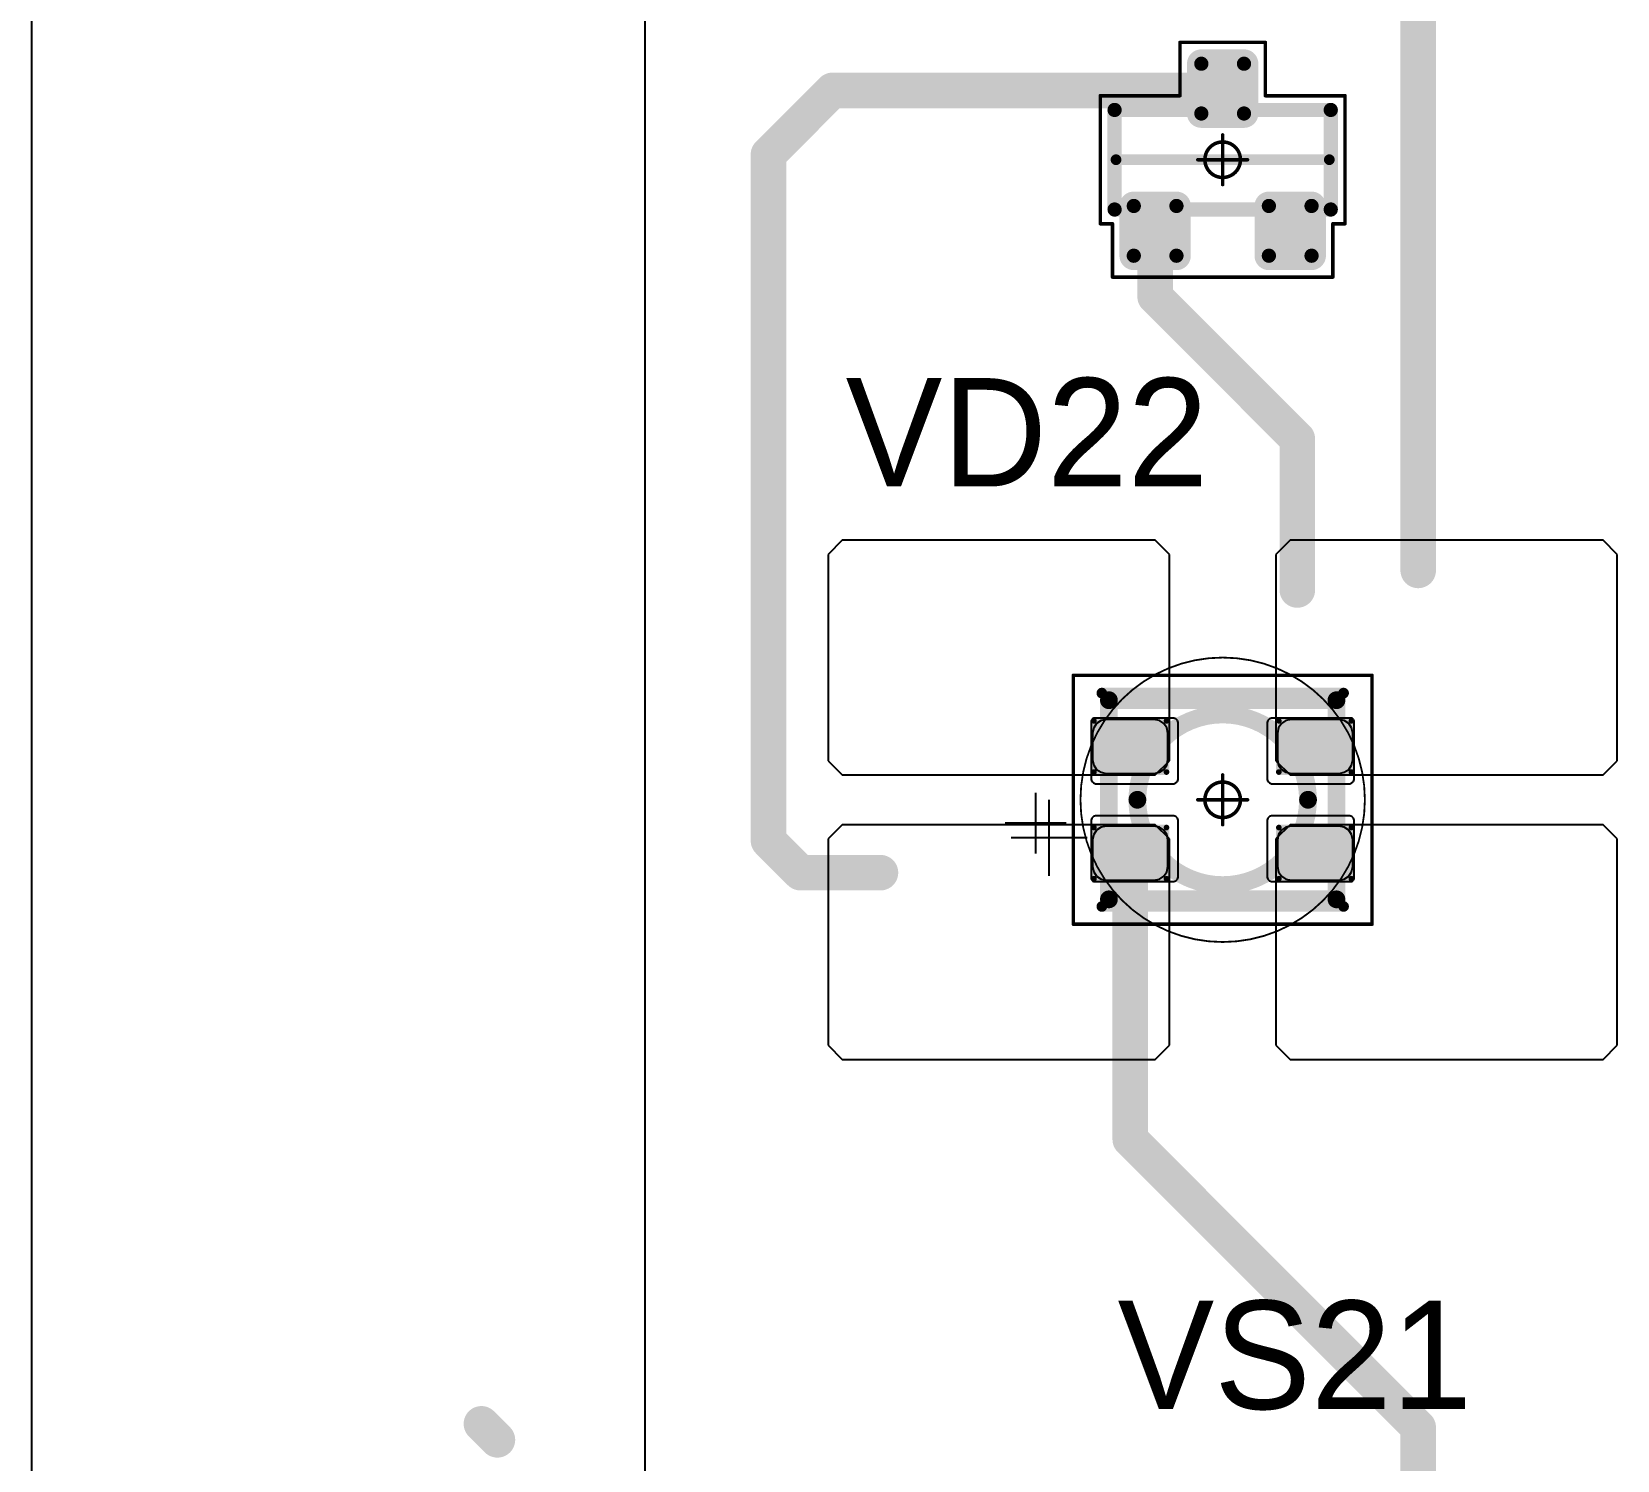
# Model space of a CAD drawing. Header units: millimetres. Extents: x 0 to 400, y 0 to 511.
# Drawn here: x 43.25 to 65.55, y 152.21 to 172.3 of the extents above; entities that cross this region are included whole.
import ezdxf

# ---------------------------------------------------------------- set-up
doc = ezdxf.new("R2010")
doc.units = ezdxf.units.MM
for name, color, linetype in [('Mechanical13', 56, 'Continuous'), ('Mechanical15', 56, 'Continuous'), ('Mechanical2', 216, 'Continuous'), ('TopLayer', 1, 'Continuous'), ('TopOverlay', 2, 'Continuous'), ('TopPaste', 8, 'Continuous'), ('TopSolder', 216, 'Continuous')]:
    doc.layers.add(name, color=color, linetype=linetype)

# ---------------------------------------------------------------- blocks, each defined once
blk = doc.blocks.new('SOT23_575')
at = {"layer": 'Mechanical13', "const_width": 0.2}
for points in [[(-0.7, 1.52), (0.7, 1.52)], [(-0.7, 1.52), (-0.7, -1.52)], [(0.7, 1.52), (0.7, -1.52)], [(-0.7, -1.52), (0.7, -1.52)]]:
    blk.add_lwpolyline(points, dxfattribs=at)
at = {"layer": 'Mechanical13', "const_width": 0.1}
for points in [[(-0.75, 1.52, 1), (-0.65, 1.52, 1)], [(-0.75, 1.52, 1), (-0.65, 1.52, 1)], [(0.65, 1.52, 1), (0.75, 1.52, 1)], [(0.65, 1.52, 1), (0.75, 1.52, 1)], [(-0.75, -1.52, 1), (-0.65, -1.52, 1)], [(-0.75, -1.52, 1), (-0.65, -1.52, 1)], [(0.65, -1.52, 1), (0.75, -1.52, 1)], [(0.65, -1.52, 1), (0.75, -1.52, 1)]]:
    blk.add_lwpolyline(points, format="xyb", close=True, dxfattribs=at)
at = {"layer": 'Mechanical15', "const_width": 0.05}
for points in [[(-1.65, 1.55), (-1.65, -1.55)], [(-1.65, 1.55), (-0.9, 1.55)], [(-0.9, 1.72), (-0.9, 1.55)], [(-0.9, 1.72), (0.9, 1.72)], [(0.9, 1.72), (0.9, 0.6)], [(0.9, 0.6), (1.65, 0.6)], [(1.65, 0.6), (1.65, -0.6)], [(0, 0.35), (0, -0.35)], [(-0.35, 0), (0.35, 0)], [(0.9, -0.6), (1.65, -0.6)], [(0.9, -0.6), (0.9, -1.72)], [(-1.65, -1.55), (-0.9, -1.55)], [(-0.9, -1.55), (-0.9, -1.72)], [(-0.9, -1.72), (0.9, -1.72)]]:
    blk.add_lwpolyline(points, dxfattribs=at)
at = {"layer": 'Mechanical15'}
for points, const_width in [([(-1.662, 1.55, 1), (-1.637, 1.55, 1)], 0.025), ([(-1.662, 1.55, 1), (-1.637, 1.55, 1)], 0.025), ([(-0.913, 1.72, 1), (-0.888, 1.72, 1)], 0.025), ([(-0.913, 1.72, 1), (-0.888, 1.72, 1)], 0.025), ([(-0.913, 1.55, 1), (-0.888, 1.55, 1)], 0.025), ([(-0.913, 1.55, 1), (-0.888, 1.55, 1)], 0.025), ([(0.888, 1.72, 1), (0.913, 1.72, 1)], 0.025), ([(0.888, 1.72, 1), (0.913, 1.72, 1)], 0.025), ([(0.888, 0.6, 1), (0.913, 0.6, 1)], 0.025), ([(0.888, 0.6, 1), (0.913, 0.6, 1)], 0.025), ([(1.637, 0.6, 1), (1.662, 0.6, 1)], 0.025), ([(1.637, 0.6, 1), (1.662, 0.6, 1)], 0.025), ([(0.25, 0, 1), (-0.25, 0, 1)], 0.05), ([(-0.012, 0.35, 1), (0.012, 0.35, 1)], 0.025), ([(-0.362, 0, 1), (-0.337, 0, 1)], 0.025), ([(-0.262, 0, 1), (-0.238, 0, 1)], 0.025), ([(0.238, 0, 1), (0.262, 0, 1)], 0.025), ([(0.337, 0, 1), (0.362, 0, 1)], 0.025), ([(-0.012, -0.35, 1), (0.012, -0.35, 1)], 0.025), ([(0.888, -0.6, 1), (0.913, -0.6, 1)], 0.025), ([(0.888, -0.6, 1), (0.913, -0.6, 1)], 0.025), ([(1.637, -0.6, 1), (1.662, -0.6, 1)], 0.025), ([(1.637, -0.6, 1), (1.662, -0.6, 1)], 0.025), ([(-1.662, -1.55, 1), (-1.637, -1.55, 1)], 0.025), ([(-1.662, -1.55, 1), (-1.637, -1.55, 1)], 0.025), ([(-0.913, -1.55, 1), (-0.888, -1.55, 1)], 0.025), ([(-0.913, -1.55, 1), (-0.888, -1.55, 1)], 0.025), ([(-0.913, -1.72, 1), (-0.888, -1.72, 1)], 0.025), ([(-0.913, -1.72, 1), (-0.888, -1.72, 1)], 0.025), ([(0.888, -1.72, 1), (0.913, -1.72, 1)], 0.025), ([(0.888, -1.72, 1), (0.913, -1.72, 1)], 0.025)]:
    blk.add_lwpolyline(points, format="xyb", close=True, dxfattribs=dict(at, const_width=const_width))
at = {"layer": 'TopLayer', "const_width": 0.1}
for points in [[(-1.4, 1.25, 1), (-1.3, 1.25, 1)], [(-0.7, 1.25, 1), (-0.6, 1.25, 1)], [(-1.4, 0.65, 1), (-1.3, 0.65, 1)], [(-0.7, 0.65, 1), (-0.6, 0.65, 1)], [(0.6, 0.3, 1), (0.7, 0.3, 1)], [(1.3, 0.3, 1), (1.4, 0.3, 1)], [(0.6, -0.3, 1), (0.7, -0.3, 1)], [(1.3, -0.3, 1), (1.4, -0.3, 1)], [(-1.4, -0.65, 1), (-1.3, -0.65, 1)], [(-0.7, -0.65, 1), (-0.6, -0.65, 1)], [(-1.4, -1.25, 1), (-1.3, -1.25, 1)], [(-0.7, -1.25, 1), (-0.6, -1.25, 1)]]:
    blk.add_lwpolyline(points, format="xyb", close=True, dxfattribs=at)
at = {"layer": 'TopLayer'}
for points in [[(-1.35, 1.35), (-1.35, 0.55), (-0.65, 1.35), (-0.65, 0.55)], [(-1.45, 1.25), (-1.45, 0.65), (-0.55, 1.25), (-0.55, 0.65)], [(0.55, 0.3), (0.55, -0.3), (1.45, 0.3), (1.45, -0.3)], [(0.65, 0.4), (0.65, -0.4), (1.35, 0.4), (1.35, -0.4)], [(-1.45, -0.65), (-1.45, -1.25), (-0.55, -0.65), (-0.55, -1.25)], [(-1.35, -0.55), (-1.35, -1.35), (-0.65, -0.55), (-0.65, -1.35)]]:
    blk.add_solid(points, dxfattribs=at)
at = {"layer": 'TopOverlay', "const_width": 0.15}
blk.add_lwpolyline([(0, 1.5), (0, -1.5)], dxfattribs=at)
at = {"layer": 'TopOverlay', "const_width": 0.075}
for points in [[(-0.038, 1.5, 1), (0.038, 1.5, 1)], [(-0.038, -1.5, 1), (0.038, -1.5, 1)]]:
    blk.add_lwpolyline(points, format="xyb", close=True, dxfattribs=at)
at = {"layer": 'TopPaste', "const_width": 0.075}
for points in [[(-1.387, 1.25, 1), (-1.313, 1.25, 1)], [(-0.687, 1.25, 1), (-0.613, 1.25, 1)], [(-1.387, 0.65, 1), (-1.313, 0.65, 1)], [(-0.687, 0.65, 1), (-0.613, 0.65, 1)], [(0.613, 0.3, 1), (0.687, 0.3, 1)], [(1.313, 0.3, 1), (1.387, 0.3, 1)], [(0.613, -0.3, 1), (0.687, -0.3, 1)], [(1.313, -0.3, 1), (1.387, -0.3, 1)], [(-1.387, -0.65, 1), (-1.313, -0.65, 1)], [(-0.687, -0.65, 1), (-0.613, -0.65, 1)], [(-1.387, -1.25, 1), (-1.313, -1.25, 1)], [(-0.687, -1.25, 1), (-0.613, -1.25, 1)]]:
    blk.add_lwpolyline(points, format="xyb", close=True, dxfattribs=at)
at = {"layer": 'TopPaste'}
for points in [[(-1.425, 1.25), (-1.425, 0.65), (-0.575, 1.25), (-0.575, 0.65)], [(-1.35, 1.325), (-1.35, 0.575), (-0.65, 1.325), (-0.65, 0.575)], [(0.575, 0.3), (0.575, -0.3), (1.425, 0.3), (1.425, -0.3)], [(0.65, 0.375), (0.65, -0.375), (1.35, 0.375), (1.35, -0.375)], [(-1.425, -0.65), (-1.425, -1.25), (-0.575, -0.65), (-0.575, -1.25)], [(-1.35, -0.575), (-1.35, -1.325), (-0.65, -0.575), (-0.65, -1.325)]]:
    blk.add_solid(points, dxfattribs=at)
at = {"layer": 'TopSolder', "const_width": 0.202}
for points in [[(-1.451, 1.25, 1), (-1.249, 1.25, 1)], [(-0.751, 1.25, 1), (-0.549, 1.25, 1)], [(-1.451, 0.65, 1), (-1.249, 0.65, 1)], [(-0.751, 0.65, 1), (-0.549, 0.65, 1)], [(0.549, 0.3, 1), (0.751, 0.3, 1)], [(1.249, 0.3, 1), (1.451, 0.3, 1)], [(0.549, -0.3, 1), (0.751, -0.3, 1)], [(1.249, -0.3, 1), (1.451, -0.3, 1)], [(-1.451, -0.65, 1), (-1.249, -0.65, 1)], [(-0.751, -0.65, 1), (-0.549, -0.65, 1)], [(-1.451, -1.25, 1), (-1.249, -1.25, 1)], [(-0.751, -1.25, 1), (-0.549, -1.25, 1)]]:
    blk.add_lwpolyline(points, format="xyb", close=True, dxfattribs=at)
at = {"layer": 'TopSolder'}
for points in [[(-1.35, 1.452), (-1.35, 0.448), (-0.65, 1.452), (-0.65, 0.448)], [(-1.552, 1.25), (-1.552, 0.65), (-0.448, 1.25), (-0.448, 0.65)], [(0.65, 0.502), (0.65, -0.502), (1.35, 0.502), (1.35, -0.502)], [(0.448, 0.3), (0.448, -0.3), (1.552, 0.3), (1.552, -0.3)], [(-1.552, -0.65), (-1.552, -1.25), (-0.448, -0.65), (-0.448, -1.25)], [(-1.35, -0.448), (-1.35, -1.452), (-0.65, -0.448), (-0.65, -1.452)]]:
    blk.add_solid(points, dxfattribs=at)
blk = doc.blocks.new('E65F_779')
at = {"layer": 'Mechanical13'}
for p, q in [((2.441, 1.071), (2.441, 0)), ((1.905, 0.536), (2.976, 0.536))]:
    blk.add_line(p, q, dxfattribs=at)
at = {"layer": 'Mechanical13', "const_width": 0.25}
for points in [[(-1.6, 1.4), (-1.6, -1.4)], [(1.6, 1.4), (-1.6, 1.4)], [(1.6, 1.4), (1.6, -1.4)], [(1.6, -1.4), (-1.6, -1.4)]]:
    blk.add_lwpolyline(points, dxfattribs=at)
at = {"layer": 'Mechanical13'}
for points, const_width in [([(-1.663, 1.4, 1), (-1.538, 1.4, 1)], 0.125), ([(-1.663, 1.4, 1), (-1.538, 1.4, 1)], 0.125), ([(1.537, 1.4, 1), (1.662, 1.4, 1)], 0.125), ([(1.537, 1.4, 1), (1.662, 1.4, 1)], 0.125), ([(1.2, 0, 1), (-1.2, 0, 1)], 0.25), ([(-1.263, 0, 1), (-1.138, 0, 1)], 0.125), ([(1.137, 0, 1), (1.262, 0, 1)], 0.125), ([(-1.663, -1.4, 1), (-1.538, -1.4, 1)], 0.125), ([(-1.663, -1.4, 1), (-1.538, -1.4, 1)], 0.125), ([(1.537, -1.4, 1), (1.662, -1.4, 1)], 0.125), ([(1.537, -1.4, 1), (1.662, -1.4, 1)], 0.125)]:
    blk.add_lwpolyline(points, format="xyb", close=True, dxfattribs=dict(at, const_width=const_width))
at = {"layer": 'Mechanical15', "const_width": 0.05}
for points in [[(2.1, 1.75), (-2.1, 1.75)], [(-2.1, 1.75), (-2.1, -1.75)], [(2.1, 1.75), (2.1, -1.75)], [(0, 0.35), (0, -0.35)], [(0, 0.35), (0, -0.35)], [(0.35, 0), (-0.35, 0)], [(0.35, 0), (-0.35, 0)], [(2.1, -1.75), (-2.1, -1.75)]]:
    blk.add_lwpolyline(points, dxfattribs=at)
at = {"layer": 'Mechanical15'}
for points, const_width in [([(-2.113, 1.75, 1), (-2.088, 1.75, 1)], 0.025), ([(-2.113, 1.75, 1), (-2.088, 1.75, 1)], 0.025), ([(2.087, 1.75, 1), (2.112, 1.75, 1)], 0.025), ([(2.087, 1.75, 1), (2.112, 1.75, 1)], 0.025), ([(0.25, 0, 1), (-0.25, 0, 1)], 0.05), ([(0.25, 0, 1), (-0.25, 0, 1)], 0.05), ([(-0.013, 0.35, 1), (0.012, 0.35, 1)], 0.025), ([(-0.013, 0.35, 1), (0.012, 0.35, 1)], 0.025), ([(-0.363, 0, 1), (-0.338, 0, 1)], 0.025), ([(-0.363, 0, 1), (-0.338, 0, 1)], 0.025), ([(-0.263, 0, 1), (-0.238, 0, 1)], 0.025), ([(-0.263, 0, 1), (-0.238, 0, 1)], 0.025), ([(0.237, 0, 1), (0.262, 0, 1)], 0.025), ([(0.237, 0, 1), (0.262, 0, 1)], 0.025), ([(0.337, 0, 1), (0.362, 0, 1)], 0.025), ([(0.337, 0, 1), (0.362, 0, 1)], 0.025), ([(-0.013, -0.35, 1), (0.012, -0.35, 1)], 0.025), ([(-0.013, -0.35, 1), (0.012, -0.35, 1)], 0.025), ([(-2.113, -1.75, 1), (-2.088, -1.75, 1)], 0.025), ([(-2.113, -1.75, 1), (-2.088, -1.75, 1)], 0.025), ([(2.087, -1.75, 1), (2.112, -1.75, 1)], 0.025), ([(2.087, -1.75, 1), (2.112, -1.75, 1)], 0.025)]:
    blk.add_lwpolyline(points, format="xyb", close=True, dxfattribs=dict(at, const_width=const_width))
at = {"layer": 'TopLayer'}
for p, q in [((-5.35, 3.65), (-5.55, 3.45)), ((-0.95, 3.65), (-5.35, 3.65)), ((-5.35, 3.65), (-5.35, 3.65)), ((-0.75, 3.45), (-0.95, 3.65)), ((0.95, 3.65), (0.75, 3.45)), ((5.35, 3.65), (0.95, 3.65)), ((0.95, 3.65), (0.95, 3.65)), ((5.55, 3.45), (5.35, 3.65)), ((-5.55, 3.45), (-5.55, 3.45)), ((-5.55, 3.45), (-5.55, 0.55)), ((-0.75, 0.55), (-0.75, 3.45)), ((0.75, 3.45), (0.75, 3.45)), ((0.75, 3.45), (0.75, 0.55)), ((5.55, 0.55), (5.55, 3.45)), ((-5.55, 0.55), (-5.35, 0.35)), ((-0.95, 0.35), (-0.75, 0.55)), ((0.75, 0.55), (0.95, 0.35)), ((5.35, 0.35), (5.55, 0.55)), ((-5.35, 0.35), (-0.95, 0.35)), ((0.95, 0.35), (5.35, 0.35)), ((-5.35, -0.35), (-5.55, -0.55)), ((-0.95, -0.35), (-5.35, -0.35)), ((-5.35, -0.35), (-5.35, -0.35)), ((-0.75, -0.55), (-0.95, -0.35)), ((0.95, -0.35), (0.75, -0.55)), ((5.35, -0.35), (0.95, -0.35)), ((0.95, -0.35), (0.95, -0.35)), ((5.55, -0.55), (5.35, -0.35)), ((-5.55, -0.55), (-5.55, -0.55)), ((-5.55, -0.55), (-5.55, -3.45)), ((-0.75, -3.45), (-0.75, -0.55)), ((0.75, -0.55), (0.75, -0.55)), ((0.75, -0.55), (0.75, -3.45)), ((5.55, -3.45), (5.55, -0.55)), ((-5.55, -3.45), (-5.35, -3.65)), ((-0.95, -3.65), (-0.75, -3.45)), ((0.75, -3.45), (0.95, -3.65)), ((5.35, -3.65), (5.55, -3.45)), ((-5.35, -3.65), (-0.95, -3.65)), ((0.95, -3.65), (5.35, -3.65))]:
    blk.add_line(p, q, dxfattribs=at)
at = {"layer": 'TopLayer', "const_width": 0.04}
for points in [[(-1.83, 1.11, 1), (-1.79, 1.11, 1)], [(-0.81, 1.11, 1), (-0.77, 1.11, 1)], [(0.77, 1.11, 1), (0.81, 1.11, 1)], [(1.79, 1.11, 1), (1.83, 1.11, 1)], [(-1.83, 0.39, 1), (-1.79, 0.39, 1)], [(-0.81, 0.39, 1), (-0.77, 0.39, 1)], [(0.77, 0.39, 1), (0.81, 0.39, 1)], [(1.79, 0.39, 1), (1.83, 0.39, 1)], [(-1.83, -0.39, 1), (-1.79, -0.39, 1)], [(-0.81, -0.39, 1), (-0.77, -0.39, 1)], [(0.77, -0.39, 1), (0.81, -0.39, 1)], [(1.79, -0.39, 1), (1.83, -0.39, 1)], [(-1.83, -1.11, 1), (-1.79, -1.11, 1)], [(-0.81, -1.11, 1), (-0.77, -1.11, 1)], [(0.77, -1.11, 1), (0.81, -1.11, 1)], [(1.79, -1.11, 1), (1.83, -1.11, 1)]]:
    blk.add_lwpolyline(points, format="xyb", close=True, dxfattribs=at)
at = {"layer": 'TopLayer'}
for points in [[(-1.81, 1.15), (-1.81, 0.35), (-0.79, 1.15), (-0.79, 0.35)], [(0.79, 1.15), (0.79, 0.35), (1.81, 1.15), (1.81, 0.35)], [(-1.85, 1.11), (-1.85, 0.39), (-0.75, 1.11), (-0.75, 0.39)], [(0.75, 1.11), (0.75, 0.39), (1.85, 1.11), (1.85, 0.39)], [(-1.85, -0.39), (-1.85, -1.11), (-0.75, -0.39), (-0.75, -1.11)], [(-1.81, -0.35), (-1.81, -1.15), (-0.79, -0.35), (-0.79, -1.15)], [(0.75, -0.39), (0.75, -1.11), (1.85, -0.39), (1.85, -1.11)], [(0.79, -0.35), (0.79, -1.15), (1.81, -0.35), (1.81, -1.15)]]:
    blk.add_solid(points, dxfattribs=at)
at = {"layer": 'TopOverlay'}
for p, q in [((2.628, 0.757), (2.628, -0.1)), ((2.2, 0.328), (3.057, 0.328))]:
    blk.add_line(p, q, dxfattribs=at)
at = {"layer": 'TopOverlay', "const_width": 0.15}
for points in [[(1.7, 1.5), (-1.7, 1.5)], [(1.7, -1.5), (-1.7, -1.5)]]:
    blk.add_lwpolyline(points, dxfattribs=at)
at = {"layer": 'TopOverlay', "const_width": 0.075}
for points in [[(-1.738, 1.5, 1), (-1.663, 1.5, 1)], [(1.662, 1.5, 1), (1.737, 1.5, 1)], [(-1.738, -1.5, 1), (-1.663, -1.5, 1)], [(1.662, -1.5, 1), (1.737, -1.5, 1)]]:
    blk.add_lwpolyline(points, format="xyb", close=True, dxfattribs=at)
at = {"layer": 'TopPaste'}
for p, q in [((-1.638, 1.129), (-1.711, 1.114)), ((-0.963, 1.129), (-1.638, 1.129)), ((-0.889, 1.114), (-0.963, 1.129)), ((0.962, 1.129), (0.889, 1.114)), ((1.637, 1.129), (0.962, 1.129)), ((1.711, 1.114), (1.637, 1.129)), ((-1.814, 1.011), (-1.829, 0.938)), ((-1.829, 0.938), (-1.829, 0.563)), ((-1.773, 1.073), (-1.814, 1.011)), ((-1.711, 1.114), (-1.773, 1.073)), ((-0.827, 1.073), (-0.889, 1.114)), ((-0.786, 1.011), (-0.827, 1.073)), ((-0.771, 0.938), (-0.786, 1.011)), ((-0.771, 0.563), (-0.771, 0.938)), ((0.786, 1.011), (0.771, 0.938)), ((0.771, 0.938), (0.771, 0.563)), ((0.827, 1.073), (0.786, 1.011)), ((0.889, 1.114), (0.827, 1.073)), ((1.773, 1.073), (1.711, 1.114)), ((1.814, 1.011), (1.773, 1.073)), ((1.829, 0.938), (1.814, 1.011)), ((1.829, 0.563), (1.829, 0.938)), ((-1.829, 0.563), (-1.814, 0.489)), ((-1.814, 0.489), (-1.773, 0.427)), ((-0.827, 0.427), (-0.786, 0.489)), ((-0.786, 0.489), (-0.771, 0.563)), ((0.771, 0.563), (0.786, 0.489)), ((0.786, 0.489), (0.827, 0.427)), ((1.773, 0.427), (1.814, 0.489)), ((1.814, 0.489), (1.829, 0.563)), ((-1.773, 0.427), (-1.711, 0.386)), ((-1.711, 0.386), (-1.638, 0.371)), ((-1.638, 0.371), (-0.963, 0.371)), ((-0.963, 0.371), (-0.889, 0.386)), ((-0.889, 0.386), (-0.827, 0.427)), ((0.827, 0.427), (0.889, 0.386)), ((0.889, 0.386), (0.962, 0.371)), ((0.962, 0.371), (1.637, 0.371)), ((1.637, 0.371), (1.711, 0.386)), ((1.711, 0.386), (1.773, 0.427)), ((-1.773, -0.427), (-1.814, -0.489)), ((-1.711, -0.386), (-1.773, -0.427)), ((-1.638, -0.371), (-1.711, -0.386)), ((-0.963, -0.371), (-1.638, -0.371)), ((-0.889, -0.386), (-0.963, -0.371)), ((-0.827, -0.427), (-0.889, -0.386)), ((-0.786, -0.489), (-0.827, -0.427)), ((0.827, -0.427), (0.786, -0.489)), ((0.889, -0.386), (0.827, -0.427)), ((0.962, -0.371), (0.889, -0.386)), ((1.637, -0.371), (0.962, -0.371)), ((1.711, -0.386), (1.637, -0.371)), ((1.773, -0.427), (1.711, -0.386)), ((1.814, -0.489), (1.773, -0.427)), ((-1.814, -0.489), (-1.829, -0.563)), ((-1.829, -0.563), (-1.829, -0.938)), ((-0.771, -0.563), (-0.786, -0.489)), ((-0.771, -0.938), (-0.771, -0.563)), ((0.786, -0.489), (0.771, -0.563)), ((0.771, -0.563), (0.771, -0.938)), ((1.829, -0.563), (1.814, -0.489)), ((1.829, -0.938), (1.829, -0.563)), ((-1.829, -0.938), (-1.814, -1.011)), ((-1.814, -1.011), (-1.773, -1.073)), ((-1.773, -1.073), (-1.711, -1.114)), ((-1.711, -1.114), (-1.638, -1.129)), ((-0.963, -1.129), (-0.889, -1.114)), ((-0.889, -1.114), (-0.827, -1.073)), ((-0.827, -1.073), (-0.786, -1.011)), ((-0.786, -1.011), (-0.771, -0.938)), ((0.771, -0.938), (0.786, -1.011)), ((0.786, -1.011), (0.827, -1.073)), ((0.827, -1.073), (0.889, -1.114)), ((0.889, -1.114), (0.962, -1.129)), ((1.637, -1.129), (1.711, -1.114)), ((1.711, -1.114), (1.773, -1.073)), ((1.773, -1.073), (1.814, -1.011)), ((1.814, -1.011), (1.829, -0.938)), ((-1.638, -1.129), (-0.963, -1.129)), ((0.962, -1.129), (1.637, -1.129))]:
    blk.add_line(p, q, dxfattribs=at)
at = {"layer": 'TopSolder'}
for p, q in [((-1.842, 1.129), (-1.85, 1.111)), ((-1.828, 1.143), (-1.842, 1.129)), ((-1.81, 1.151), (-1.828, 1.143)), ((-1.8, 1.151), (-1.81, 1.151)), ((-0.7, 1.151), (-1.8, 1.151)), ((-0.685, 1.151), (-0.7, 1.151)), ((-0.7, 1.151), (-0.7, 1.151)), ((-0.658, 1.139), (-0.685, 1.151)), ((-0.636, 1.118), (-0.658, 1.139)), ((-0.625, 1.09), (-0.636, 1.118)), ((0.636, 1.118), (0.625, 1.09)), ((0.657, 1.139), (0.636, 1.118)), ((0.685, 1.151), (0.657, 1.139)), ((0.7, 1.151), (0.685, 1.151)), ((1.8, 1.151), (0.7, 1.151)), ((1.81, 1.151), (1.8, 1.151)), ((1.8, 1.151), (1.8, 1.151)), ((1.828, 1.143), (1.81, 1.151)), ((1.842, 1.129), (1.828, 1.143)), ((1.85, 1.111), (1.842, 1.129)), ((-1.85, 1.111), (-1.85, 1.101)), ((-1.85, 1.101), (-1.85, 1.101)), ((-1.85, 1.101), (-1.85, 0.301)), ((-0.625, 1.076), (-0.625, 1.09)), ((-0.625, 0.301), (-0.625, 1.076)), ((0.625, 1.09), (0.625, 1.076)), ((0.625, 1.076), (0.625, 1.076)), ((0.625, 1.076), (0.625, 0.301)), ((1.85, 1.101), (1.85, 1.111)), ((1.85, 0.301), (1.85, 1.101)), ((-1.85, 0.301), (-1.85, 0.286)), ((-1.85, 0.286), (-1.839, 0.258)), ((-1.839, 0.258), (-1.818, 0.237)), ((-1.818, 0.237), (-1.79, 0.226)), ((-1.79, 0.226), (-1.775, 0.226)), ((-1.775, 0.226), (-1.775, 0.226)), ((-1.775, 0.226), (-0.7, 0.226)), ((-0.7, 0.226), (-0.685, 0.226)), ((-0.685, 0.226), (-0.658, 0.237)), ((-0.658, 0.237), (-0.636, 0.258)), ((-0.636, 0.258), (-0.625, 0.286)), ((-0.625, 0.286), (-0.625, 0.301)), ((-0.625, 0.301), (-0.625, 0.301)), ((0.625, 0.301), (0.625, 0.286)), ((0.625, 0.286), (0.636, 0.258)), ((0.636, 0.258), (0.657, 0.237)), ((0.657, 0.237), (0.685, 0.226)), ((0.685, 0.226), (0.7, 0.226)), ((0.7, 0.226), (0.7, 0.226)), ((0.7, 0.226), (1.775, 0.226)), ((1.775, 0.226), (1.79, 0.226)), ((1.79, 0.226), (1.817, 0.237)), ((1.817, 0.237), (1.839, 0.258)), ((1.839, 0.258), (1.85, 0.286)), ((1.85, 0.286), (1.85, 0.301)), ((1.85, 0.301), (1.85, 0.301)), ((-1.839, -0.257), (-1.85, -0.285)), ((-1.85, -0.285), (-1.85, -0.299)), ((-1.85, -0.299), (-1.85, -0.299)), ((-1.85, -0.299), (-1.85, -1.099)), ((-1.818, -0.236), (-1.839, -0.257)), ((-1.79, -0.224), (-1.818, -0.236)), ((-1.775, -0.224), (-1.79, -0.224)), ((-0.7, -0.224), (-1.775, -0.224)), ((-0.685, -0.224), (-0.7, -0.224)), ((-0.7, -0.224), (-0.7, -0.224)), ((-0.658, -0.236), (-0.685, -0.224)), ((-0.636, -0.257), (-0.658, -0.236)), ((-0.625, -0.285), (-0.636, -0.257)), ((-0.625, -0.299), (-0.625, -0.285)), ((-0.625, -1.074), (-0.625, -0.299)), ((0.636, -0.257), (0.625, -0.285)), ((0.625, -0.285), (0.625, -0.299)), ((0.625, -0.299), (0.625, -0.299)), ((0.625, -0.299), (0.625, -1.074)), ((0.657, -0.236), (0.636, -0.257)), ((0.685, -0.224), (0.657, -0.236)), ((0.7, -0.224), (0.685, -0.224)), ((1.775, -0.224), (0.7, -0.224)), ((1.79, -0.224), (1.775, -0.224)), ((1.775, -0.224), (1.775, -0.224)), ((1.817, -0.236), (1.79, -0.224)), ((1.839, -0.257), (1.817, -0.236)), ((1.85, -0.285), (1.839, -0.257)), ((1.85, -0.299), (1.85, -0.285)), ((1.85, -1.099), (1.85, -0.299)), ((-1.85, -1.099), (-1.85, -1.109)), ((-1.85, -1.109), (-1.842, -1.128)), ((-0.636, -1.117), (-0.625, -1.089)), ((-0.625, -1.089), (-0.625, -1.074)), ((-0.625, -1.074), (-0.625, -1.074)), ((0.625, -1.074), (0.625, -1.089)), ((0.625, -1.089), (0.636, -1.117)), ((1.842, -1.128), (1.85, -1.109)), ((1.85, -1.109), (1.85, -1.099)), ((1.85, -1.099), (1.85, -1.099)), ((-1.842, -1.128), (-1.828, -1.142)), ((-1.828, -1.142), (-1.81, -1.149)), ((-1.81, -1.149), (-1.8, -1.149)), ((-1.8, -1.149), (-0.7, -1.149)), ((-1.8, -1.149), (-1.8, -1.149)), ((-0.7, -1.149), (-0.685, -1.149)), ((-0.685, -1.149), (-0.658, -1.138)), ((-0.658, -1.138), (-0.636, -1.117)), ((0.636, -1.117), (0.657, -1.138)), ((0.657, -1.138), (0.685, -1.149)), ((0.685, -1.149), (0.7, -1.149)), ((0.7, -1.149), (1.8, -1.149)), ((0.7, -1.149), (0.7, -1.149)), ((1.8, -1.149), (1.81, -1.149)), ((1.81, -1.149), (1.828, -1.142)), ((1.828, -1.142), (1.842, -1.128))]:
    blk.add_line(p, q, dxfattribs=at)

msp = doc.modelspace()

# ---------------------------------------------------------------- linework, layer by layer
at = {"layer": 'Mechanical2'}
for points, const_width in [([(62, 161.5, 1), (58, 161.5, 1)], 0.0254), ([(60, 163.5, 1), (60, 163.5, 1)], 0.0005), ([(57.994, 161.5, 1), (58.006, 161.5, 1)], 0.0127), ([(58, 161.5, 1), (58, 161.5, 1)], 0.0005), ([(61.994, 161.5, 1), (62.006, 161.5, 1)], 0.0127), ([(62, 161.5, 1), (62, 161.5, 1)], 0.0005), ([(60, 159.5, 1), (60, 159.5, 1)], 0.0005)]:
    msp.add_lwpolyline(points, format="xyb", close=True, dxfattribs=dict(at, const_width=const_width))
at = {"layer": 'Mechanical2', "const_width": 0.001}
for points in [[(60, 159.5), (60, 163.5)], [(58, 161.5), (62, 161.5)]]:
    msp.add_lwpolyline(points, dxfattribs=at)
at = {"layer": 'TopLayer'}
for p, q in [((51.875, 354.6), (51.875, 16.5)), ((43.25, 8), (43.25, 346))]:
    msp.add_line(p, q, dxfattribs=at)
at = {"layer": 'TopLayer', "const_width": 0.5}
for points in [[(62.75, 164.725), (62.75, 172.675)], [(53.612, 170.575), (54.512, 171.475)], [(54.512, 171.475), (59.912, 171.475)], [(53.612, 160.925), (53.612, 170.575)], [(59.05, 168.575), (59.05, 169.5)], [(59.05, 168.575), (61.05, 166.575)], [(61.05, 164.45), (61.05, 166.575)], [(53.612, 160.925), (54.062, 160.475)], [(58.7, 156.725), (58.7, 160.75)], [(54.062, 160.475), (55.187, 160.475)], [(58.7, 156.725), (62.75, 152.675)], [(49.575, 152.725), (49.8, 152.5)], [(62.75, 144.725), (62.75, 152.675)]]:
    msp.add_lwpolyline(points, dxfattribs=at)
at = {"layer": 'TopLayer', "const_width": 0.25}
for points in [[(54.387, 171.475, 1), (54.637, 171.475, 1)], [(54.387, 171.475, 1), (54.637, 171.475, 1)], [(59.787, 171.475, 1), (60.037, 171.475, 1)], [(53.487, 170.575, 1), (53.737, 170.575, 1)], [(53.487, 170.575, 1), (53.737, 170.575, 1)], [(58.925, 169.5, 1), (59.175, 169.5, 1)], [(58.925, 168.575, 1), (59.175, 168.575, 1)], [(58.925, 168.575, 1), (59.175, 168.575, 1)], [(60.925, 166.575, 1), (61.175, 166.575, 1)], [(60.925, 166.575, 1), (61.175, 166.575, 1)], [(62.625, 164.725, 1), (62.875, 164.725, 1)], [(60.925, 164.45, 1), (61.175, 164.45, 1)], [(53.487, 160.925, 1), (53.737, 160.925, 1)], [(53.487, 160.925, 1), (53.737, 160.925, 1)], [(58.575, 160.75, 1), (58.825, 160.75, 1)], [(53.937, 160.475, 1), (54.187, 160.475, 1)], [(53.937, 160.475, 1), (54.187, 160.475, 1)], [(55.062, 160.475, 1), (55.312, 160.475, 1)], [(58.575, 156.725, 1), (58.825, 156.725, 1)], [(58.575, 156.725, 1), (58.825, 156.725, 1)], [(49.45, 152.725, 1), (49.7, 152.725, 1)], [(62.625, 152.675, 1), (62.875, 152.675, 1)], [(62.625, 152.675, 1), (62.875, 152.675, 1)], [(49.675, 152.5, 1), (49.925, 152.5, 1)]]:
    msp.add_lwpolyline(points, format="xyb", close=True, dxfattribs=at)

# ---------------------------------------------------------------- block references
for name, p, rotation in [('SOT23_575', (60, 170.5), 90), ('E65F_779', (60, 161.5), 180)]:
    msp.add_blockref(name, p, dxfattribs=dict(rotation=rotation))

# ---------------------------------------------------------------- texts
at = {"layer": 'TopOverlay'}
for s, p in [('VD22', (54.698, 165.906)), ('VS21', (58.522, 152.933))]:
    msp.add_text(s, height=1.524, dxfattribs=at).set_placement(p)

doc.saveas('drawing.dxf')
